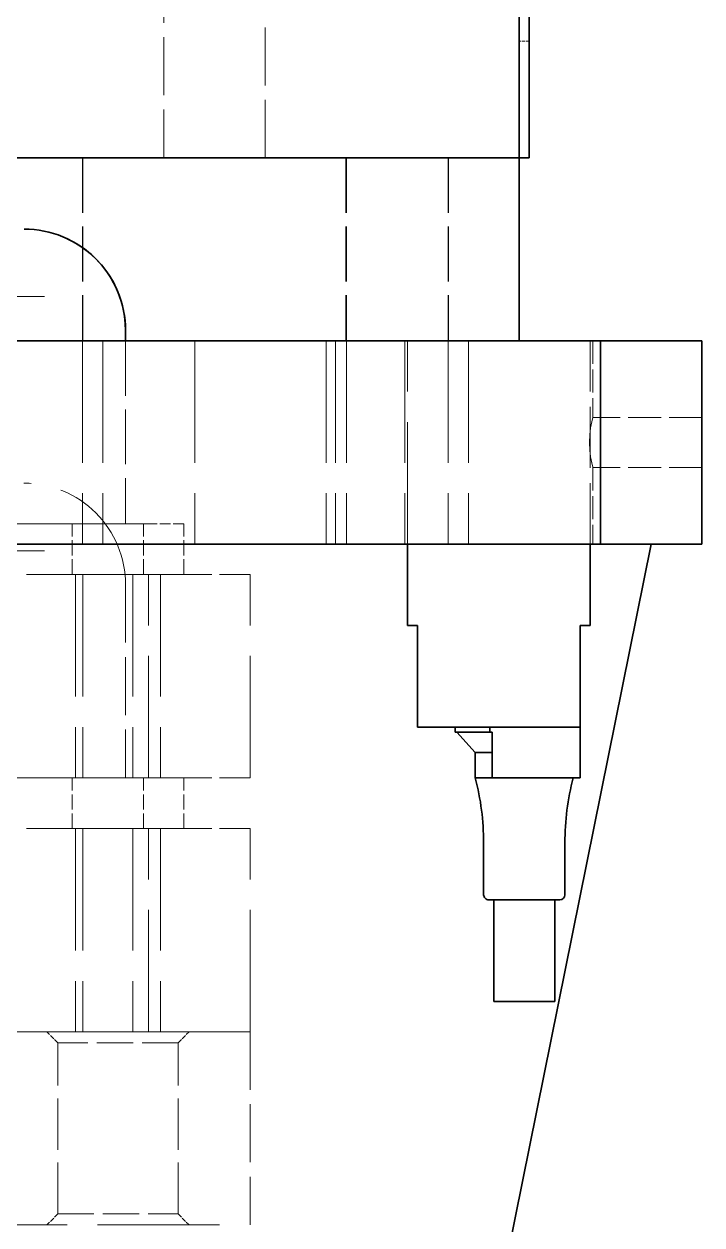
# Model space of a CAD drawing. Extents: x 0 to 18500, y -51 to 3802.
# Drawn here: x 1363.9 to 1430.6, y 1388.3 to 1506.5 of the extents above; entities that cross this region are included whole.
import ezdxf

# ---------------------------------------------------------------- set-up
doc = ezdxf.new("R2010")
doc.units = 0
doc.header["$MEASUREMENT"] = 0
for name, pattern in [('CENTER-HOKUTO', [23, 20, -1, 1, -1]), ('DASHDOT', [18.5, 12, -3, 0.5, -3]), ('DASHED', [15, 12, -3]), ('HIDDEN-HOKUTO', [3.8, 2.5, -1.3])]:
    doc.linetypes.add(name, pattern=pattern)
doc.layers.get('0').update_dxf_attribs({"linetype": 'CONTINUOUS'})
doc.layers.add('AM_7', color=2, linetype='CENTER-HOKUTO')
doc.layers.add('AM_HID', color=1, linetype='HIDDEN-HOKUTO')

msp = doc.modelspace()

# ---------------------------------------------------------------- linework, layer by layer
at = {"color": 7, "lineweight": 35}
for p, q in [((1412.62378, 1569.3037), (1412.62439, 1493.3037)), ((1413.62378, 1569.3037), (1413.62439, 1493.3037)), ((1412.62439, 1493.3037), (1412.62378, 1565.3037)), ((1360.21472, 1493.30333), (1412.62537, 1493.3037)), ((1360.21472, 1493.30333), (1412.62439, 1493.3037)), ((1205.62403, 1475.30321), (1420.62403, 1475.3037)), ((1420.62403, 1455.3037), (1420.62403, 1475.3037)), ((1430.62415, 1455.30376), (1430.62403, 1475.30376)), ((1420.62403, 1455.3037), (1195.62403, 1455.30315)), ((1337.62403, 1455.30345), (1401.62415, 1455.3037)), ((1425.62427, 1455.3037), (1385.62476, 1257.30358))]:
    msp.add_line(p, q, dxfattribs=at)
at = {"color": 7, "lineweight": 35, "ltscale": 0.025}
for p, q in [((1413.62439, 1493.3037), (1412.62439, 1493.3037)), ((1402.62415, 1447.3037), (1401.62415, 1447.3037)), ((1419.62415, 1447.3037), (1418.62415, 1447.3037))]:
    msp.add_line(p, q, dxfattribs=at)
at = {"color": 7, "lineweight": 35, "ltscale": 0.45}
msp.add_line((1412.62549, 1475.3037), (1412.62537, 1493.3037), dxfattribs=at)
at = {"color": 7, "lineweight": 35, "ltscale": 0.024994}
msp.add_line((1373.87439, 1476.30358), (1373.87439, 1475.30382), dxfattribs=at)
msp.add_line((1373.87439, 1476.30358), (1373.87439, 1475.30382), dxfattribs=at)
at = {"color": 7, "lineweight": 35, "ltscale": 0.024991}
msp.add_line((1373.87451, 1476.30358), (1373.87451, 1475.30394), dxfattribs=at)
at = {"color": 7, "lineweight": 35, "ltscale": 0.024989}
msp.add_line((1373.87464, 1476.30351), (1373.87464, 1475.30394), dxfattribs=at)
at = {"color": 7, "lineweight": 35, "ltscale": 0.024986}
msp.add_line((1373.87476, 1476.30351), (1373.87476, 1475.30406), dxfattribs=at)
at = {"color": 7, "lineweight": 35, "ltscale": 0.024985}
msp.add_line((1373.87488, 1476.30345), (1373.87488, 1475.30406), dxfattribs=at)
at = {"color": 7, "lineweight": 35, "ltscale": 0.024982}
msp.add_line((1373.87488, 1476.30345), (1373.87488, 1475.30419), dxfattribs=at)
at = {"color": 7, "lineweight": 35, "ltscale": 0.25}
for p, q in [((1420.62403, 1475.3037), (1430.62403, 1475.30376)), ((1402.62415, 1437.3037), (1402.62415, 1447.3037)), ((1418.62415, 1437.3037), (1418.62415, 1447.3037)), ((1410.12427, 1410.3037), (1410.12427, 1420.3037)), ((1416.12427, 1410.3037), (1416.12427, 1420.3037))]:
    msp.add_line(p, q, dxfattribs=at)
at = {"color": 7, "lineweight": 35, "ltscale": 0.2}
msp.add_line((1401.62415, 1447.3037), (1401.62415, 1455.3037), dxfattribs=at)
at = {"color": 7, "lineweight": 35, "ltscale": 0.200003}
msp.add_line((1419.62415, 1447.3037), (1419.62415, 1455.30382), dxfattribs=at)
at = {"color": 7, "lineweight": 35, "ltscale": 0.150003}
msp.add_line((1419.62415, 1455.3037), (1425.62427, 1455.3037), dxfattribs=at)
at = {"color": 7, "lineweight": 35, "ltscale": 0.250003}
msp.add_line((1420.62403, 1455.3037), (1430.62415, 1455.30376), dxfattribs=at)
at = {"color": 7, "lineweight": 35, "ltscale": 0.4}
msp.add_line((1418.62415, 1437.3037), (1402.62415, 1437.3037), dxfattribs=at)
at = {"color": 7, "lineweight": 35, "ltscale": 0.0125}
for p, q in [((1406.32422, 1436.8037), (1406.32422, 1437.3037)), ((1409.74085, 1436.8037), (1409.74085, 1437.3037))]:
    msp.add_line(p, q, dxfattribs=at)
at = {"color": 7, "lineweight": 35, "ltscale": 0.125}
msp.add_line((1418.62427, 1432.3037), (1418.62427, 1437.3037), dxfattribs=at)
at = {"color": 7, "lineweight": 35, "ltscale": 0.085416}
msp.add_line((1406.32422, 1436.8037), (1409.74085, 1436.8037), dxfattribs=at)
at = {"color": 7, "lineweight": 35, "ltscale": 0.067267}
msp.add_line((1408.2992, 1434.8037), (1406.49927, 1436.8037), dxfattribs=at)
at = {"color": 7, "lineweight": 35, "ltscale": 0.005334}
msp.add_line((1409.74085, 1436.8037), (1409.95423, 1436.8037), dxfattribs=at)
at = {"color": 7, "lineweight": 35, "ltscale": 0.1125}
msp.add_line((1409.95423, 1436.8037), (1409.95423, 1432.3037), dxfattribs=at)
at = {"color": 7, "lineweight": 35, "ltscale": 0.0625}
msp.add_line((1408.2992, 1434.8037), (1408.2992, 1432.3037), dxfattribs=at)
at = {"color": 7, "lineweight": 35, "ltscale": 0.041376}
for p, q in [((1409.95423, 1434.8037), (1408.2992, 1434.8037)), ((1408.2992, 1432.3037), (1409.95423, 1432.3037))]:
    msp.add_line(p, q, dxfattribs=at)
at = {"color": 7, "lineweight": 35, "ltscale": 0.216751}
msp.add_line((1418.62427, 1432.3037), (1409.95423, 1432.3037), dxfattribs=at)
at = {"color": 7, "lineweight": 35, "ltscale": 0.127499}
for p, q in [((1409.12427, 1420.8037), (1409.12427, 1425.90367)), ((1417.12427, 1420.8037), (1417.12427, 1425.90367))]:
    msp.add_line(p, q, dxfattribs=at)
at = {"color": 7, "lineweight": 35, "ltscale": 0.175}
msp.add_line((1416.62427, 1420.3037), (1409.62427, 1420.3037), dxfattribs=at)
at = {"color": 7, "lineweight": 35, "ltscale": 0.15}
msp.add_line((1416.12427, 1410.3037), (1410.12427, 1410.3037), dxfattribs=at)
at = {"color": 7, "lineweight": 35}
for centre, radius, start, end in [((1363.87439, 1476.30358), 10, 0.0001386, 90.0043055), ((1363.87439, 1476.30351), 10, 0.0001386, 90.0043055), ((1363.87451, 1476.30351), 10, 0.0001386, 90.0043055), ((1363.87464, 1476.30351), 10, 0.0001386, 90.0043055), ((1363.87476, 1476.30345), 10, 0.0001386, 90.0043055), ((1363.87488, 1476.30345), 10, 0.0001386, 90.0043055), ((1363.87488, 1476.30345), 10, 0.0001463, 64.8289249), ((1383.88745, 1425.90361), 25.23674, 0.0001446, 14.6907004), ((1442.36096, 1425.9038), 25.23674, 165.3095932, 180.0001453), ((1409.62427, 1420.8037), 0.5, 180.0001453, 270.0001478), ((1416.62427, 1420.8037), 0.5, 270.0001478, 0.0001446)]:
    msp.add_arc(centre, radius, start, end, dxfattribs=at)
at = {"layer": 'AM_7', "color": 2, "linetype": 'DASHDOT', "lineweight": 13}
for p, q in [((1365.88965, 1479.65343), (1316.35962, 1479.65343)), ((1365.88965, 1454.65343), (1316.35974, 1454.65343))]:
    msp.add_line(p, q, dxfattribs=at)
at = {"layer": 'AM_HID', "color": 1, "linetype": 'DASHED', "lineweight": 13, "ltscale": 0.475}
for p, q in [((1377.62525, 1512.30345), (1377.62537, 1493.30345)), ((1387.62537, 1493.30351), (1387.62525, 1512.30351)), ((1373.87439, 1451.30358), (1373.87439, 1432.30358)), ((1373.87451, 1451.30358), (1373.87451, 1432.30358)), ((1373.87464, 1451.30358), (1373.87464, 1432.30358)), ((1373.87464, 1451.30351), (1373.87476, 1432.30351)), ((1373.87476, 1451.30351), (1373.87488, 1432.30351)), ((1373.87488, 1451.30345), (1373.87488, 1432.30345)), ((1373.875, 1451.30345), (1373.875, 1432.30345)), ((1386.12451, 1407.30358), (1386.12451, 1388.30358))]:
    msp.add_line(p, q, dxfattribs=at)
at = {"layer": 'AM_HID', "color": 1, "linetype": 'DASHED', "lineweight": 13, "ltscale": 0.025}
for p, q in [((1413.62439, 1504.8037), (1412.62439, 1504.8037)), ((1413.62451, 1504.8037), (1412.62451, 1504.8037))]:
    msp.add_line(p, q, dxfattribs=at)
at = {"layer": 'AM_HID', "color": 1, "linetype": 'DASHED', "lineweight": 13, "ltscale": 0.45}
for p, q in [((1369.62549, 1493.30333), (1369.62561, 1475.30333)), ((1369.67835, 1493.30333), (1369.67859, 1475.30333)), ((1369.67847, 1493.30333), (1369.67859, 1475.30333)), ((1395.57239, 1493.30358), (1395.57251, 1475.30358)), ((1395.57251, 1493.30358), (1395.57263, 1475.30358)), ((1395.62549, 1493.30358), (1395.62561, 1475.30358)), ((1405.62549, 1493.3037), (1405.62561, 1475.3037)), ((1405.67835, 1493.3037), (1405.67859, 1475.3037)), ((1405.67847, 1493.30364), (1405.67859, 1475.30364)), ((1419.62415, 1475.3037), (1401.62415, 1475.3037)), ((1401.62415, 1455.3037), (1419.62415, 1455.3037))]:
    msp.add_line(p, q, dxfattribs=at)
at = {"layer": 'AM_HID', "color": 1, "linetype": 'DASHED', "lineweight": 13, "ltscale": 0.25}
for p, q in [((1387.62537, 1493.30351), (1377.62537, 1493.30345)), ((1386.12439, 1452.30358), (1376.12439, 1452.30358)), ((1386.12439, 1432.30358), (1376.12439, 1432.30358)), ((1386.12439, 1427.30358), (1376.12439, 1427.30358)), ((1386.12451, 1407.30358), (1376.12451, 1407.30358))]:
    msp.add_line(p, q, dxfattribs=at)
at = {"layer": 'AM_HID', "color": 1, "linetype": 'DASHED', "lineweight": 13}
for p, q in [((1362.52356, 1475.30333), (1401.62354, 1475.30364)), ((1369.62525, 1475.30345), (1369.62525, 1455.30345)), ((1371.62513, 1475.30345), (1371.62525, 1455.30345)), ((1371.62525, 1475.30345), (1371.62537, 1455.30345)), ((1380.70655, 1475.30358), (1380.70667, 1455.30358)), ((1393.62513, 1475.30351), (1393.62525, 1455.30351)), ((1393.62525, 1475.30345), (1393.62537, 1455.30345)), ((1394.54163, 1475.30364), (1394.54163, 1455.30364)), ((1395.62525, 1475.30351), (1395.62525, 1455.30351)), ((1401.37415, 1475.3037), (1401.37415, 1455.3037)), ((1401.62415, 1455.3037), (1401.62415, 1475.3037)), ((1405.62525, 1475.30358), (1405.62525, 1455.30358)), ((1407.62513, 1475.30358), (1407.62525, 1455.30358)), ((1407.62525, 1475.30358), (1407.62537, 1455.30358)), ((1420.62439, 1455.3037), (1420.62427, 1475.3037)), ((1420.62513, 1455.30358), (1420.625, 1475.30358)), ((1420.62537, 1455.30358), (1420.62525, 1475.30358)), ((1333.85913, 1461.30345), (1363.87366, 1461.30358)), ((1376.12439, 1457.30358), (1307.62439, 1457.30339)), ((1325.42322, 1457.30345), (1373.87439, 1457.30358)), ((1376.12439, 1452.30358), (1306.12439, 1452.30339)), ((1376.12439, 1452.30358), (1307.62439, 1452.30339)), ((1368.9364, 1452.30358), (1368.9364, 1432.30358)), ((1368.93665, 1452.30351), (1368.93677, 1432.30351)), ((1368.93677, 1452.30351), (1368.93677, 1432.30351)), ((1368.93701, 1452.30345), (1368.93701, 1432.30345)), ((1369.6659, 1452.30358), (1369.6659, 1432.30358)), ((1369.6659, 1452.30358), (1369.66602, 1432.30358)), ((1369.6659, 1452.30358), (1369.66602, 1432.30358)), ((1369.66602, 1452.30358), (1369.66614, 1432.30358)), ((1369.66602, 1452.30358), (1369.66614, 1432.30358)), ((1369.66614, 1452.30351), (1369.66614, 1432.30351)), ((1369.66614, 1452.30351), (1369.66614, 1432.30351)), ((1369.66626, 1452.30351), (1369.66626, 1432.30351)), ((1369.66626, 1452.30351), (1369.66626, 1432.30351)), ((1369.66638, 1452.30345), (1369.66638, 1432.30345)), ((1369.66638, 1452.30345), (1369.66638, 1432.30345)), ((1369.66638, 1452.30345), (1369.66651, 1432.30345)), ((1369.66651, 1452.30345), (1369.66663, 1432.30345)), ((1369.66651, 1452.30345), (1369.66651, 1432.30345)), ((1374.58289, 1452.30358), (1374.58289, 1432.30358)), ((1374.58289, 1452.30358), (1374.58301, 1432.30358)), ((1374.58301, 1452.30358), (1374.58301, 1432.30358)), ((1374.58301, 1452.30358), (1374.58313, 1432.30358)), ((1374.58301, 1452.30358), (1374.58313, 1432.30358)), ((1374.58313, 1452.30358), (1374.58313, 1432.30358)), ((1374.58313, 1452.30358), (1374.58325, 1432.30358)), ((1374.58325, 1452.30351), (1374.58325, 1432.30351)), ((1374.58325, 1452.30351), (1374.58338, 1432.30351)), ((1374.58338, 1452.30351), (1374.58338, 1432.30351)), ((1374.58338, 1452.30351), (1374.58338, 1432.30351)), ((1374.58338, 1452.30345), (1374.5835, 1432.30345)), ((1374.5835, 1452.30345), (1374.58362, 1432.30345)), ((1374.5835, 1452.30345), (1374.5835, 1432.30345)), ((1376.12439, 1432.30358), (1376.12439, 1452.30358)), ((1376.12513, 1432.30345), (1376.125, 1452.30345)), ((1377.31238, 1452.30358), (1377.3125, 1432.30358)), ((1377.31263, 1452.30358), (1377.31275, 1432.30358)), ((1377.31275, 1452.30358), (1377.31275, 1432.30358)), ((1377.31299, 1452.30345), (1377.31299, 1432.30345)), ((1386.12439, 1432.30358), (1386.12439, 1452.30358)), ((1376.12439, 1432.30358), (1306.12439, 1432.30339)), ((1376.12439, 1432.30358), (1307.62439, 1432.30339)), ((1325.42322, 1432.30345), (1373.87439, 1432.30358)), ((1376.12439, 1427.30358), (1316.62415, 1427.30345)), ((1376.12439, 1427.30358), (1316.62415, 1427.30345)), ((1368.93653, 1427.30358), (1368.93653, 1407.30358)), ((1368.93677, 1427.30351), (1368.93677, 1407.30351)), ((1368.93677, 1427.30351), (1368.93689, 1407.30351)), ((1368.93701, 1427.30345), (1368.93714, 1407.30345)), ((1369.6659, 1427.30358), (1369.66602, 1407.30358)), ((1369.66602, 1427.30358), (1369.66602, 1407.30358)), ((1369.66602, 1427.30358), (1369.66614, 1407.30358)), ((1369.66614, 1427.30358), (1369.66614, 1407.30358)), ((1369.66614, 1427.30358), (1369.66614, 1407.30358)), ((1369.66614, 1427.30351), (1369.66626, 1407.30351)), ((1369.66626, 1427.30351), (1369.66626, 1407.30351)), ((1369.66626, 1427.30351), (1369.66638, 1407.30351)), ((1369.66638, 1427.30351), (1369.66638, 1407.30351)), ((1369.66638, 1427.30345), (1369.66638, 1407.30345)), ((1369.66638, 1427.30345), (1369.66651, 1407.30345)), ((1369.66651, 1427.30345), (1369.66663, 1407.30345)), ((1369.66651, 1427.30345), (1369.66651, 1407.30345)), ((1369.66663, 1427.30345), (1369.66663, 1407.30345)), ((1374.58289, 1427.30358), (1374.58301, 1407.30358)), ((1374.58301, 1427.30358), (1374.58301, 1407.30358)), ((1374.58301, 1427.30358), (1374.58313, 1407.30358)), ((1374.58313, 1427.30358), (1374.58313, 1407.30358)), ((1374.58313, 1427.30358), (1374.58313, 1407.30358)), ((1374.58313, 1427.30358), (1374.58325, 1407.30358)), ((1374.58325, 1427.30358), (1374.58325, 1407.30358)), ((1374.58325, 1427.30351), (1374.58338, 1407.30351)), ((1374.58338, 1427.30351), (1374.58338, 1407.30351)), ((1374.58338, 1427.30351), (1374.5835, 1407.30351)), ((1374.58338, 1427.30351), (1374.5835, 1407.30351)), ((1374.5835, 1427.30345), (1374.58362, 1407.30345)), ((1374.5835, 1427.30345), (1374.5835, 1407.30345)), ((1374.58362, 1427.30345), (1374.58362, 1407.30345)), ((1376.12451, 1407.30358), (1376.12439, 1427.30358)), ((1376.12513, 1407.30345), (1376.12513, 1427.30345)), ((1377.3125, 1427.30358), (1377.3125, 1407.30358)), ((1377.31275, 1427.30358), (1377.31275, 1407.30358)), ((1377.31275, 1427.30358), (1377.31287, 1407.30358)), ((1377.31299, 1427.30345), (1377.31311, 1407.30345)), ((1386.12451, 1407.30358), (1386.12439, 1427.30358)), ((1296.12451, 1407.30333), (1386.12451, 1407.30358)), ((1376.12451, 1407.30358), (1306.12451, 1407.30339)), ((1296.12451, 1388.30333), (1386.12451, 1388.30358))]:
    msp.add_line(p, q, dxfattribs=at)
at = {"layer": 'AM_HID', "color": 1, "linetype": 'DASHED', "lineweight": 13, "ltscale": 0.450006}
for q in [(1373.87451, 1457.30358), (1373.87439, 1457.30358)]:
    msp.add_line((1373.87439, 1475.30382), q, dxfattribs=at)
at = {"layer": 'AM_HID', "color": 1, "linetype": 'DASHED', "lineweight": 13, "ltscale": 0.450009}
msp.add_line((1373.87451, 1475.30394), (1373.87464, 1457.30358), dxfattribs=at)
at = {"layer": 'AM_HID', "color": 1, "linetype": 'DASHED', "lineweight": 13, "ltscale": 0.450011}
msp.add_line((1373.87464, 1475.30394), (1373.87464, 1457.30351), dxfattribs=at)
at = {"layer": 'AM_HID', "color": 1, "linetype": 'DASHED', "lineweight": 13, "ltscale": 0.450014}
msp.add_line((1373.87476, 1475.30406), (1373.87476, 1457.30351), dxfattribs=at)
at = {"layer": 'AM_HID', "color": 1, "linetype": 'DASHED', "lineweight": 13, "ltscale": 0.450018}
msp.add_line((1373.87488, 1475.30419), (1373.875, 1457.30345), dxfattribs=at)
at = {"layer": 'AM_HID', "color": 1, "linetype": 'DASHED', "lineweight": 13, "ltscale": 0.450015}
msp.add_line((1373.87488, 1475.30406), (1373.87488, 1457.30345), dxfattribs=at)
at = {"layer": 'AM_HID', "color": 1, "linetype": 'DASHED', "lineweight": 13, "ltscale": 0.499997}
msp.add_line((1419.62415, 1455.30382), (1419.62415, 1475.3037), dxfattribs=at)
at = {"layer": 'AM_HID', "color": 1, "linetype": 'DASHED', "lineweight": 13, "ltscale": 0.188538}
for p, q in [((1419.87415, 1475.3037), (1419.87415, 1467.76219)), ((1419.87415, 1462.8452), (1419.87415, 1455.3037))]:
    msp.add_line(p, q, dxfattribs=at)
at = {"layer": 'AM_HID', "color": 1, "linetype": 'DASHED', "lineweight": 13, "ltscale": 0.26875}
for p, q in [((1430.62415, 1467.76219), (1419.87415, 1467.76219)), ((1430.62415, 1462.8452), (1419.87415, 1462.8452))]:
    msp.add_line(p, q, dxfattribs=at)
at = {"layer": 'AM_HID', "color": 1, "linetype": 'DASHED', "lineweight": 13, "ltscale": 0.125}
for p, q in [((1368.62439, 1452.30358), (1368.62439, 1457.30358)), ((1368.62439, 1452.30358), (1368.62439, 1457.30358)), ((1368.62439, 1452.30358), (1368.62439, 1457.30358)), ((1368.62451, 1452.30358), (1368.62451, 1457.30358)), ((1368.62451, 1452.30358), (1368.62451, 1457.30358)), ((1368.62464, 1452.30351), (1368.62464, 1457.30351)), ((1368.62464, 1452.30351), (1368.62464, 1457.30351)), ((1368.62476, 1452.30351), (1368.62476, 1457.30351)), ((1368.62476, 1452.30351), (1368.62476, 1457.30351)), ((1368.62488, 1452.30345), (1368.62488, 1457.30345)), ((1368.62488, 1452.30345), (1368.62488, 1457.30345)), ((1368.62488, 1452.30345), (1368.62488, 1457.30345)), ((1368.625, 1452.30345), (1368.62488, 1457.30345)), ((1368.625, 1452.30345), (1368.625, 1457.30345)), ((1375.62439, 1452.30358), (1375.62439, 1457.30358)), ((1375.62439, 1452.30358), (1375.62439, 1457.30358)), ((1375.62439, 1452.30358), (1375.62439, 1457.30358)), ((1375.62451, 1452.30358), (1375.62451, 1457.30358)), ((1375.62451, 1452.30358), (1375.62451, 1457.30358)), ((1375.62464, 1452.30358), (1375.62464, 1457.30358)), ((1375.62464, 1452.30358), (1375.62464, 1457.30358)), ((1375.62476, 1452.30351), (1375.62476, 1457.30351)), ((1375.62476, 1452.30351), (1375.62476, 1457.30351)), ((1375.62488, 1452.30351), (1375.62488, 1457.30351)), ((1375.62488, 1452.30351), (1375.62488, 1457.30351)), ((1375.62488, 1452.30345), (1375.62488, 1457.30345)), ((1375.625, 1452.30345), (1375.62488, 1457.30345)), ((1375.625, 1452.30345), (1375.625, 1457.30345)), ((1379.62439, 1452.30358), (1379.62439, 1457.30358)), ((1368.62439, 1427.30358), (1368.62439, 1432.30358)), ((1368.62451, 1427.30358), (1368.62451, 1432.30358)), ((1368.62451, 1427.30358), (1368.62451, 1432.30358)), ((1368.62464, 1427.30358), (1368.62464, 1432.30358)), ((1368.62464, 1427.30358), (1368.62464, 1432.30358)), ((1368.62464, 1427.30351), (1368.62464, 1432.30351)), ((1368.62476, 1427.30351), (1368.62476, 1432.30351)), ((1368.62476, 1427.30351), (1368.62476, 1432.30351)), ((1368.62488, 1427.30351), (1368.62476, 1432.30351)), ((1368.62488, 1427.30345), (1368.62488, 1432.30345)), ((1368.62488, 1427.30345), (1368.62488, 1432.30345)), ((1368.625, 1427.30345), (1368.625, 1432.30345)), ((1368.625, 1427.30345), (1368.625, 1432.30345)), ((1368.62513, 1427.30345), (1368.62513, 1432.30345)), ((1375.62439, 1427.30358), (1375.62439, 1432.30358)), ((1375.62451, 1427.30358), (1375.62451, 1432.30358)), ((1375.62451, 1427.30358), (1375.62451, 1432.30358)), ((1375.62464, 1427.30358), (1375.62464, 1432.30358)), ((1375.62464, 1427.30358), (1375.62464, 1432.30358)), ((1375.62464, 1427.30358), (1375.62464, 1432.30358)), ((1375.62476, 1427.30358), (1375.62476, 1432.30358)), ((1375.62476, 1427.30351), (1375.62476, 1432.30351)), ((1375.62488, 1427.30351), (1375.62476, 1432.30351)), ((1375.62488, 1427.30351), (1375.62488, 1432.30351)), ((1375.62488, 1427.30351), (1375.62488, 1432.30351)), ((1375.625, 1427.30345), (1375.625, 1432.30345)), ((1375.625, 1427.30345), (1375.625, 1432.30345)), ((1375.62513, 1427.30345), (1375.62513, 1432.30345)), ((1379.62439, 1427.30358), (1379.62439, 1432.30358))]:
    msp.add_line(p, q, dxfattribs=at)
at = {"layer": 'AM_HID', "color": 1, "linetype": 'DASHED', "lineweight": 13, "ltscale": 0.0875}
for p, q in [((1379.62439, 1457.30358), (1376.12439, 1457.30358)), ((1379.62439, 1452.30358), (1376.12439, 1452.30358)), ((1379.62439, 1432.30358), (1376.12439, 1432.30358)), ((1379.62439, 1427.30358), (1376.12439, 1427.30358))]:
    msp.add_line(p, q, dxfattribs=at)
at = {"layer": 'AM_HID', "color": 1, "linetype": 'DASHED', "lineweight": 13, "ltscale": 0.0125}
msp.add_line((1409.74085, 1436.8037), (1409.74085, 1437.3037), dxfattribs=at)
at = {"layer": 'AM_HID', "color": 1, "linetype": 'DASHED', "lineweight": 13, "ltscale": 0.081036}
msp.add_line((1409.74073, 1436.8037), (1406.49927, 1436.8037), dxfattribs=at)
at = {"layer": 'AM_HID', "color": 1, "linetype": 'DASHED', "lineweight": 13, "ltscale": 0.041376}
for p, q in [((1409.95423, 1434.8037), (1408.2992, 1434.8037)), ((1408.2992, 1432.3037), (1409.95423, 1432.3037))]:
    msp.add_line(p, q, dxfattribs=at)
at = {"layer": 'AM_HID', "color": 1, "linetype": 'DASHED', "lineweight": 13, "ltscale": 0.038273}
for p, q in [((1367.20703, 1406.22106), (1366.12451, 1407.30358)), ((1367.2074, 1406.221), (1366.12488, 1407.30351)), ((1367.20764, 1406.22093), (1366.12513, 1407.30345)), ((1379.042, 1406.22106), (1380.12451, 1407.30358)), ((1379.04224, 1406.22106), (1380.12476, 1407.30358)), ((1379.04236, 1406.22106), (1380.12488, 1407.30358)), ((1379.04261, 1406.221), (1380.12513, 1407.30351)), ((1367.20764, 1389.38597), (1366.12513, 1388.30345)), ((1379.04212, 1389.3861), (1380.12464, 1388.30358))]:
    msp.add_line(p, q, dxfattribs=at)
at = {"layer": 'AM_HID', "color": 1, "linetype": 'DASHED', "lineweight": 13, "ltscale": 0.038272}
for p, q in [((1367.20728, 1406.22106), (1366.12476, 1407.30351)), ((1367.2074, 1389.38597), (1366.12488, 1388.30351)), ((1379.04236, 1389.38603), (1380.12488, 1388.30358)), ((1379.04236, 1389.38603), (1380.12488, 1388.30358)), ((1379.04261, 1389.38597), (1380.12513, 1388.30351))]:
    msp.add_line(p, q, dxfattribs=at)
at = {"layer": 'AM_HID', "color": 1, "linetype": 'DASHED', "lineweight": 13, "ltscale": 0.295874}
for p, q in [((1379.042, 1406.22106), (1367.20703, 1406.22106)), ((1379.042, 1406.22106), (1367.20703, 1406.22106)), ((1379.04224, 1406.22106), (1367.20728, 1406.22106)), ((1379.04224, 1406.22106), (1367.20728, 1406.22106)), ((1379.04236, 1406.22106), (1367.2074, 1406.221)), ((1379.04236, 1406.22106), (1367.2074, 1406.221)), ((1379.04261, 1406.221), (1367.20764, 1406.22093)), ((1379.04261, 1406.221), (1367.20764, 1406.22093)), ((1367.2074, 1389.38597), (1379.04236, 1389.38603)), ((1367.2074, 1389.38597), (1379.04236, 1389.38603)), ((1367.20764, 1389.38597), (1379.04261, 1389.38597)), ((1367.20764, 1389.38597), (1379.04261, 1389.38597))]:
    msp.add_line(p, q, dxfattribs=at)
at = {"layer": 'AM_HID', "color": 1, "linetype": 'DASHED', "lineweight": 13, "ltscale": 0.420876}
for p, q in [((1367.20703, 1389.38603), (1367.20703, 1406.22106)), ((1367.2074, 1389.38597), (1367.2074, 1406.221)), ((1379.04236, 1389.38603), (1379.04224, 1406.22106)), ((1379.04236, 1389.38603), (1379.04236, 1406.22106)), ((1379.04261, 1389.38597), (1379.04261, 1406.221))]:
    msp.add_line(p, q, dxfattribs=at)
at = {"layer": 'AM_HID', "color": 1, "linetype": 'DASHED', "lineweight": 13, "ltscale": 0.420877}
msp.add_line((1367.20728, 1389.38597), (1367.20728, 1406.22106), dxfattribs=at)
at = {"layer": 'AM_HID', "color": 1, "linetype": 'DASHED', "lineweight": 13, "ltscale": 0.420874}
for p, q in [((1367.20764, 1389.38597), (1367.20764, 1406.22093)), ((1379.04212, 1389.3861), (1379.042, 1406.22106))]:
    msp.add_line(p, q, dxfattribs=at)
at = {"layer": 'AM_HID', "color": 1, "linetype": 'DASHED', "lineweight": 13, "ltscale": 0.03827}
for p, q in [((1367.20703, 1389.38603), (1366.12464, 1388.30358)), ((1367.20728, 1389.38597), (1366.12488, 1388.30351))]:
    msp.add_line(p, q, dxfattribs=at)
at = {"layer": 'AM_HID', "color": 1, "linetype": 'DASHED', "lineweight": 13, "ltscale": 0.295877}
for p, q in [((1367.20703, 1389.38603), (1379.04212, 1389.3861)), ((1367.20703, 1389.38603), (1379.04212, 1389.3861)), ((1367.20728, 1389.38597), (1379.04236, 1389.38603)), ((1367.20728, 1389.38597), (1379.04236, 1389.38603))]:
    msp.add_line(p, q, dxfattribs=at)
at = {"layer": 'AM_HID', "color": 1, "linetype": 'DASHED', "lineweight": 13}
for points in [[(1419.54138, 1465.3037), (1419.57386, 1466.06505), (1419.66089, 1466.76793), (1419.7395, 1467.19335), (1419.86365, 1467.72246), (1419.87415, 1467.76219), (1419.86463, 1467.72637), (1419.83692, 1467.61864), (1419.6543, 1466.72692), (1419.5719, 1466.04174), (1419.54151, 1465.3037)], [(1419.54151, 1465.3037), (1419.57386, 1464.54241), (1419.66089, 1463.83946), (1419.7395, 1463.41405), (1419.86365, 1462.885), (1419.87415, 1462.8452), (1419.86463, 1462.88109), (1419.83692, 1462.98876), (1419.6543, 1463.88048), (1419.5719, 1464.56566), (1419.54138, 1465.3037)]]:
    msp.add_lwpolyline(points, dxfattribs=at)
for centre, radius, start, end in [((1363.87488, 1476.30345), 9.99998, 64.8289249, 90.0043533), ((1363.87439, 1451.30358), 10, 0.0001386, 90.0043055), ((1363.87451, 1451.30351), 10, 0.0001386, 90.0043055), ((1363.87464, 1451.30351), 10, 0.0001386, 90.0043055), ((1363.87464, 1451.30351), 10, 0.0001386, 90.0043055), ((1363.87476, 1451.30345), 10, 0.0001386, 90.0043055), ((1363.87488, 1451.30345), 10, 0.0001386, 90.0043055), ((1363.875, 1451.30345), 10, 0.0001386, 90.0043055)]:
    msp.add_arc(centre, radius, start, end, dxfattribs=at)

doc.saveas('drawing.dxf')
